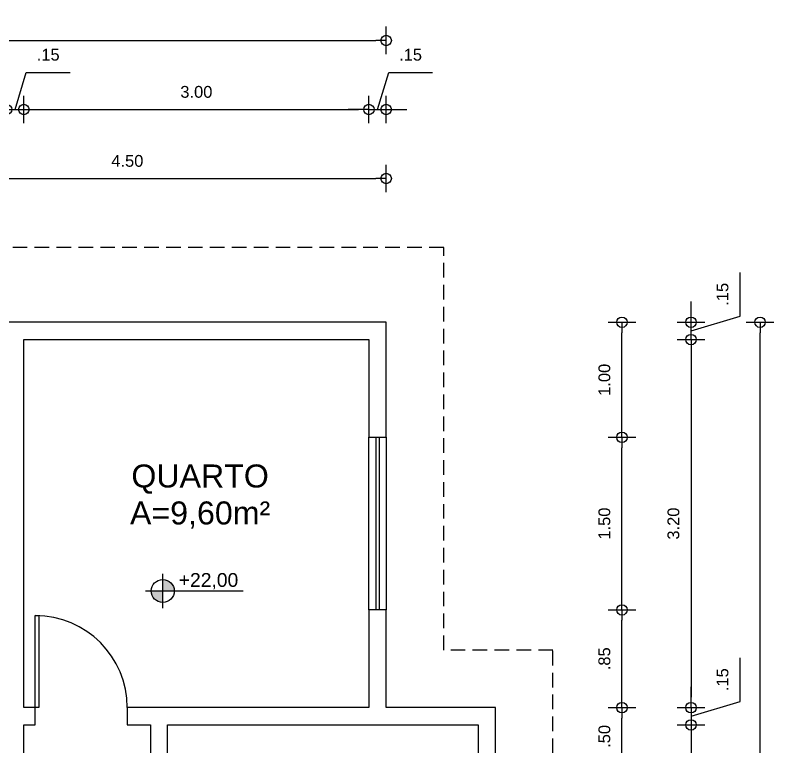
# Model space of a CAD drawing. Header units: millimetres. Extents: x -1525 to 15138, y -10945 to 5726.
# Drawn here: x 8543 to 15138, y -1652 to 4708 of the extents above; entities that cross this region are included whole.
import ezdxf
from ezdxf.enums import TextEntityAlignment as Align

# ---------------------------------------------------------------- set-up
doc = ezdxf.new("R2010")
doc.units = ezdxf.units.MM
doc.header["$LTSCALE"] = 5
doc.linetypes.add('DASHEDX2', pattern=[38.1, 25.4, -12.7])
for name, color, linetype in [('coberta', 7, 'DASHEDX2'), ('cota piso', 7, 'Continuous'), ('dimensoes', 7, 'Continuous'), ('janela baixa', 7, 'Continuous'), ('parede baixa', 7, 'Continuous'), ('paredes', 7, 'Continuous'), ('portas', 7, 'Continuous'), ('texto', 7, 'Continuous')]:
    doc.layers.add(name, color=color, linetype=linetype)
doc.styles.get("Standard").update_dxf_attribs({"font": 'Arial.ttf'})
doc.dimstyles.new('ISO-25', dxfattribs={"dimtxt": 102.5, "dimasz": 90.5, "dimexe": 120, "dimexo": 0.625, "dimgap": 100.625, "dimtad": 1, "dimlfac": 0.001, "dimzin": 4, "dimdsep": 46, "dimtxsty": 'Standard', "dimblk": 'ORIGIN', "dimblk1": 'ORIGIN', "dimblk2": 'ORIGIN', "dimcen": 2.5, "dimazin": 0, "dimtfac": 1, "dimtmove": 0, "dimatfit": 3, "dimldrblk": 'ORIGIN', "dimfxl": 120, "dimfxlon": 1, "dimarcsym": 0})

# ---------------------------------------------------------------- blocks, each defined once
blk = doc.blocks.new('_Origin')
at = {"color": 0, "linetype": 'ByBlock', "lineweight": -2}
blk.add_line((0, 0), (-1, 0), dxfattribs=at)
blk.add_circle((0, 0), 0.5, dxfattribs=at)
blk = doc.blocks.new('*D21')
at = {"layer": 'Defpoints', "color": 0, "transparency": 16777216}
for p in [(12717.6, -1311.8), (13817.6, -1311.8), (12717.6, -1811.8)]:
    blk.add_point(p, dxfattribs=at)
at = {"layer": 'dimensoes', "color": 0, "lineweight": -2, "transparency": 16777216}
for p, q in [((13697.6, -1311.8), (13937.6, -1311.8)), ((13817.6, -1721.3), (13817.6, -1402.3)), ((13697.6, -1811.8), (13937.6, -1811.8))]:
    blk.add_line(p, q, dxfattribs=at)
at = {"layer": 'dimensoes', "color": 0, "lineweight": -2, "transparency": 16777216, "xscale": 90.5, "yscale": 90.5, "zscale": 90.5}
for p, rotation in [((13817.6, -1311.8), 90), ((13817.6, -1811.8), 270)]:
    blk.add_blockref('_Origin', p, dxfattribs=dict(at, rotation=rotation))
at = {"layer": 'dimensoes', "color": 0, "transparency": 16777216, "insert": (13665, -1561.8), "char_height": 102.5, "attachment_point": 5, "rotation": 90}
blk.add_mtext('.50', dxfattribs=at)
blk = doc.blocks.new('*D22')
at = {"layer": 'Defpoints', "color": 0, "transparency": 16777216}
for p in [(11767.6, -461.8), (13817.6, -461.8), (12717.6, -1311.8)]:
    blk.add_point(p, dxfattribs=at)
at = {"layer": 'dimensoes', "color": 0, "lineweight": -2, "transparency": 16777216}
for p, q in [((13697.6, -461.8), (13937.6, -461.8)), ((13817.6, -1221.3), (13817.6, -552.3)), ((13697.6, -1311.8), (13937.6, -1311.8))]:
    blk.add_line(p, q, dxfattribs=at)
at = {"layer": 'dimensoes', "color": 0, "lineweight": -2, "transparency": 16777216, "xscale": 90.5, "yscale": 90.5, "zscale": 90.5}
for p, rotation in [((13817.6, -461.8), 90), ((13817.6, -1311.8), 270)]:
    blk.add_blockref('_Origin', p, dxfattribs=dict(at, rotation=rotation))
at = {"layer": 'dimensoes', "color": 0, "transparency": 16777216, "insert": (13665, -886.8), "char_height": 102.5, "attachment_point": 5, "rotation": 90}
blk.add_mtext('.85', dxfattribs=at)
blk = doc.blocks.new('*D23')
at = {"layer": 'Defpoints', "color": 0, "transparency": 16777216}
for p in [(11767.6, 1038.2), (13817.6, 1038.2), (11767.6, -461.8)]:
    blk.add_point(p, dxfattribs=at)
at = {"layer": 'dimensoes', "color": 0, "lineweight": -2, "transparency": 16777216}
for p, q in [((13697.6, 1038.2), (13937.6, 1038.2)), ((13817.6, -371.3), (13817.6, 947.7)), ((13697.6, -461.8), (13937.6, -461.8))]:
    blk.add_line(p, q, dxfattribs=at)
at = {"layer": 'dimensoes', "color": 0, "lineweight": -2, "transparency": 16777216, "xscale": 90.5, "yscale": 90.5, "zscale": 90.5}
for p, rotation in [((13817.6, 1038.2), 90), ((13817.6, -461.8), 270)]:
    blk.add_blockref('_Origin', p, dxfattribs=dict(at, rotation=rotation))
at = {"layer": 'dimensoes', "color": 0, "transparency": 16777216, "insert": (13665, 288.2), "char_height": 102.5, "attachment_point": 5, "rotation": 90}
blk.add_mtext('1.50', dxfattribs=at)
blk = doc.blocks.new('*D24')
at = {"layer": 'Defpoints', "color": 0, "transparency": 16777216}
for p in [(11767.6, 2038.2), (13817.6, 2038.2), (11767.6, 1038.2)]:
    blk.add_point(p, dxfattribs=at)
at = {"layer": 'dimensoes', "color": 0, "lineweight": -2, "transparency": 16777216}
for p, q in [((13697.6, 2038.2), (13937.6, 2038.2)), ((13817.6, 1128.7), (13817.6, 1947.7)), ((13697.6, 1038.2), (13937.6, 1038.2))]:
    blk.add_line(p, q, dxfattribs=at)
at = {"layer": 'dimensoes', "color": 0, "lineweight": -2, "transparency": 16777216, "xscale": 90.5, "yscale": 90.5, "zscale": 90.5}
for p, rotation in [((13817.6, 2038.2), 90), ((13817.6, 1038.2), 270)]:
    blk.add_blockref('_Origin', p, dxfattribs=dict(at, rotation=rotation))
at = {"layer": 'dimensoes', "color": 0, "transparency": 16777216, "insert": (13665, 1538.2), "char_height": 102.5, "attachment_point": 5, "rotation": 90}
blk.add_mtext('1.00', dxfattribs=at)
blk = doc.blocks.new('*D25')
at = {"layer": 'Defpoints', "color": 0, "transparency": 16777216}
for p in [(11573.9, 2038.2), (15017.6, 2038.2), (11573.9, -7561.8)]:
    blk.add_point(p, dxfattribs=at)
at = {"layer": 'dimensoes', "color": 0, "lineweight": -2, "transparency": 16777216}
for p, q in [((14897.6, 2038.2), (15137.6, 2038.2)), ((15017.6, -7471.3), (15017.6, 1947.7)), ((14897.6, -7561.8), (15137.6, -7561.8))]:
    blk.add_line(p, q, dxfattribs=at)
at = {"layer": 'dimensoes', "color": 0, "lineweight": -2, "transparency": 16777216, "xscale": 90.5, "yscale": 90.5, "zscale": 90.5}
for p, rotation in [((15017.6, 2038.2), 90), ((15017.6, -7561.8), 270)]:
    blk.add_blockref('_Origin', p, dxfattribs=dict(at, rotation=rotation))
at = {"layer": 'dimensoes', "color": 0, "transparency": 16777216, "insert": (14865, -2761.8), "char_height": 102.5, "attachment_point": 5, "rotation": 90}
blk.add_mtext('9.60', dxfattribs=at)
blk = doc.blocks.new('*D26')
at = {"layer": 'Defpoints', "color": 0, "transparency": 16777216}
for p in [(11617.6, 1888.2), (11617.6, -1311.8), (14417.6, -1311.8)]:
    blk.add_point(p, dxfattribs=at)
at = {"layer": 'dimensoes', "color": 0, "lineweight": -2, "transparency": 16777216}
for p, q in [((14297.6, 1888.2), (14537.6, 1888.2)), ((14417.6, 1797.7), (14417.6, -1221.3)), ((14297.6, -1311.8), (14537.6, -1311.8))]:
    blk.add_line(p, q, dxfattribs=at)
at = {"layer": 'dimensoes', "color": 0, "lineweight": -2, "transparency": 16777216, "xscale": 90.5, "yscale": 90.5, "zscale": 90.5}
for p, rotation in [((14417.6, 1888.2), 90), ((14417.6, -1311.8), 270)]:
    blk.add_blockref('_Origin', p, dxfattribs=dict(at, rotation=rotation))
at = {"layer": 'dimensoes', "color": 0, "transparency": 16777216, "insert": (14265, 288.2), "char_height": 102.5, "attachment_point": 5, "rotation": 90}
blk.add_mtext('3.20', dxfattribs=at)
blk = doc.blocks.new('*D27')
at = {"layer": 'Defpoints', "color": 0, "transparency": 16777216}
for p in [(11617.6, -1311.8), (12567.6, -1461.8), (14417.6, -1461.8)]:
    blk.add_point(p, dxfattribs=at)
at = {"layer": 'dimensoes', "color": 0, "lineweight": -2, "transparency": 16777216}
for p, q in [((14844.4, -1258.7), (14844.4, -878.5)), ((14417.6, -1221.3), (14417.6, -1130.8)), ((14297.6, -1311.8), (14537.6, -1311.8)), ((14417.6, -1386.8), (14844.4, -1258.7)), ((14417.6, -1311.8), (14417.6, -1461.8)), ((14417.6, -1311.8), (14417.6, -1461.8)), ((14297.6, -1461.8), (14537.6, -1461.8)), ((14417.6, -1552.3), (14417.6, -1642.8))]:
    blk.add_line(p, q, dxfattribs=at)
at = {"layer": 'dimensoes', "color": 0, "lineweight": -2, "transparency": 16777216, "xscale": 90.5, "yscale": 90.5, "zscale": 90.5}
for p, rotation in [((14417.6, -1311.8), 270), ((14417.6, -1461.8), 90)]:
    blk.add_blockref('_Origin', p, dxfattribs=dict(at, rotation=rotation))
at = {"layer": 'dimensoes', "color": 0, "transparency": 16777216, "insert": (14691.8, -1068.6), "char_height": 102.5, "attachment_point": 5, "rotation": 90}
blk.add_mtext('.15', dxfattribs=at)
blk = doc.blocks.new('*D28')
at = {"layer": 'Defpoints', "color": 0, "transparency": 16777216}
for p in [(12567.6, -1461.8), (12567.6, -2961.8), (14417.6, -2961.8)]:
    blk.add_point(p, dxfattribs=at)
at = {"layer": 'dimensoes', "color": 0, "lineweight": -2, "transparency": 16777216}
for p, q in [((14297.6, -1461.8), (14537.6, -1461.8)), ((14417.6, -1552.3), (14417.6, -2871.3)), ((14297.6, -2961.8), (14537.6, -2961.8))]:
    blk.add_line(p, q, dxfattribs=at)
at = {"layer": 'dimensoes', "color": 0, "lineweight": -2, "transparency": 16777216, "xscale": 90.5, "yscale": 90.5, "zscale": 90.5}
for p, rotation in [((14417.6, -1461.8), 90), ((14417.6, -2961.8), 270)]:
    blk.add_blockref('_Origin', p, dxfattribs=dict(at, rotation=rotation))
at = {"layer": 'dimensoes', "color": 0, "transparency": 16777216, "insert": (14265, -2211.8), "char_height": 102.5, "attachment_point": 5, "rotation": 90}
blk.add_mtext('1.50', dxfattribs=at)
blk = doc.blocks.new('*D32')
at = {"layer": 'Defpoints', "color": 0, "transparency": 16777216}
for p in [(11767.6, 2038.2), (14417.6, 2038.2), (11617.6, 1888.2)]:
    blk.add_point(p, dxfattribs=at)
at = {"layer": 'dimensoes', "color": 0, "lineweight": -2, "transparency": 16777216}
for p, q in [((14844.4, 2091.3), (14844.4, 2471.5)), ((14417.6, 2128.7), (14417.6, 2219.2)), ((14417.6, 1963.2), (14844.4, 2091.3)), ((14297.6, 2038.2), (14537.6, 2038.2)), ((14417.6, 1888.2), (14417.6, 2038.2)), ((14417.6, 1888.2), (14417.6, 2038.2)), ((14297.6, 1888.2), (14537.6, 1888.2)), ((14417.6, 1797.7), (14417.6, 1707.2))]:
    blk.add_line(p, q, dxfattribs=at)
at = {"layer": 'dimensoes', "color": 0, "lineweight": -2, "transparency": 16777216, "xscale": 90.5, "yscale": 90.5, "zscale": 90.5}
for p, rotation in [((14417.6, 2038.2), 270), ((14417.6, 1888.2), 90)]:
    blk.add_blockref('_Origin', p, dxfattribs=dict(at, rotation=rotation))
at = {"layer": 'dimensoes', "color": 0, "transparency": 16777216, "insert": (14691.8, 2281.4), "char_height": 102.5, "attachment_point": 5, "rotation": 90}
blk.add_mtext('.15', dxfattribs=at)
blk = doc.blocks.new('*D33')
at = {"layer": 'Defpoints', "color": 0, "transparency": 16777216}
for p in [(11767.6, 4488.2), (1917.6, 2038.2), (11767.6, 2038.2)]:
    blk.add_point(p, dxfattribs=at)
at = {"layer": 'dimensoes', "color": 0, "lineweight": -2, "transparency": 16777216}
for p, q in [((1917.6, 4368.2), (1917.6, 4608.2)), ((11767.6, 4368.2), (11767.6, 4608.2)), ((2008.1, 4488.2), (11677.1, 4488.2))]:
    blk.add_line(p, q, dxfattribs=at)
at = {"layer": 'dimensoes', "color": 0, "lineweight": -2, "transparency": 16777216, "xscale": 90.5, "yscale": 90.5, "zscale": 90.5, "rotation": 180}
blk.add_blockref('_Origin', (1917.6, 4488.2), dxfattribs=at)
at = {"layer": 'dimensoes', "color": 0, "lineweight": -2, "transparency": 16777216, "xscale": 90.5, "yscale": 90.5, "zscale": 90.5}
blk.add_blockref('_Origin', (11767.6, 4488.2), dxfattribs=at)
at = {"layer": 'dimensoes', "color": 0, "transparency": 16777216, "insert": (6842.6, 4640.8), "char_height": 102.5, "attachment_point": 5}
blk.add_mtext('9.85', dxfattribs=at)
blk = doc.blocks.new('*D37')
at = {"layer": 'Defpoints', "color": 0, "transparency": 16777216}
for p in [(8617.6, 3888.2), (8467.6, 1888.2), (8617.6, 1888.2)]:
    blk.add_point(p, dxfattribs=at)
at = {"layer": 'dimensoes', "color": 0, "lineweight": -2, "transparency": 16777216}
for p, q in [((8542.6, 3888.2), (8639.5, 4211.1)), ((8639.5, 4211.1), (9019.7, 4211.1)), ((8467.6, 3768.2), (8467.6, 4008.2)), ((8617.6, 3768.2), (8617.6, 4008.2)), ((8377.1, 3888.2), (8286.6, 3888.2)), ((8467.6, 3888.2), (8617.6, 3888.2)), ((8467.6, 3888.2), (8617.6, 3888.2)), ((8708.1, 3888.2), (8798.6, 3888.2))]:
    blk.add_line(p, q, dxfattribs=at)
at = {"layer": 'dimensoes', "color": 0, "lineweight": -2, "transparency": 16777216, "xscale": 90.5, "yscale": 90.5, "zscale": 90.5}
blk.add_blockref('_Origin', (8467.6, 3888.2), dxfattribs=at)
at = {"layer": 'dimensoes', "color": 0, "lineweight": -2, "transparency": 16777216, "xscale": 90.5, "yscale": 90.5, "zscale": 90.5, "rotation": 180}
blk.add_blockref('_Origin', (8617.6, 3888.2), dxfattribs=at)
at = {"layer": 'dimensoes', "color": 0, "transparency": 16777216, "insert": (8829.6, 4363.7), "char_height": 102.5, "attachment_point": 5}
blk.add_mtext('.15', dxfattribs=at)
blk = doc.blocks.new('*D38')
at = {"layer": 'Defpoints', "color": 0, "transparency": 16777216}
for p in [(11617.6, 3888.2), (8617.6, 1888.2), (11617.6, 1888.2)]:
    blk.add_point(p, dxfattribs=at)
at = {"layer": 'dimensoes', "color": 0, "lineweight": -2, "transparency": 16777216}
for p, q in [((8617.6, 3768.2), (8617.6, 4008.2)), ((11617.6, 3768.2), (11617.6, 4008.2)), ((8708.1, 3888.2), (11527.1, 3888.2))]:
    blk.add_line(p, q, dxfattribs=at)
at = {"layer": 'dimensoes', "color": 0, "lineweight": -2, "transparency": 16777216, "xscale": 90.5, "yscale": 90.5, "zscale": 90.5, "rotation": 180}
blk.add_blockref('_Origin', (8617.6, 3888.2), dxfattribs=at)
at = {"layer": 'dimensoes', "color": 0, "lineweight": -2, "transparency": 16777216, "xscale": 90.5, "yscale": 90.5, "zscale": 90.5}
blk.add_blockref('_Origin', (11617.6, 3888.2), dxfattribs=at)
at = {"layer": 'dimensoes', "color": 0, "transparency": 16777216, "insert": (10117.6, 4040.8), "char_height": 102.5, "attachment_point": 5}
blk.add_mtext('3.00', dxfattribs=at)
blk = doc.blocks.new('*D39')
at = {"layer": 'Defpoints', "color": 0, "transparency": 16777216}
for p in [(11767.6, 3888.2), (11767.6, 2038.2), (11617.6, 1888.2)]:
    blk.add_point(p, dxfattribs=at)
at = {"layer": 'dimensoes', "color": 0, "lineweight": -2, "transparency": 16777216}
for p, q in [((11692.6, 3888.2), (11789.5, 4211.1)), ((11789.5, 4211.1), (12169.7, 4211.1)), ((11617.6, 3768.2), (11617.6, 4008.2)), ((11767.6, 3768.2), (11767.6, 4008.2)), ((11527.1, 3888.2), (11436.6, 3888.2)), ((11617.6, 3888.2), (11767.6, 3888.2)), ((11617.6, 3888.2), (11767.6, 3888.2)), ((11858.1, 3888.2), (11948.6, 3888.2))]:
    blk.add_line(p, q, dxfattribs=at)
at = {"layer": 'dimensoes', "color": 0, "lineweight": -2, "transparency": 16777216, "xscale": 90.5, "yscale": 90.5, "zscale": 90.5}
blk.add_blockref('_Origin', (11617.6, 3888.2), dxfattribs=at)
at = {"layer": 'dimensoes', "color": 0, "lineweight": -2, "transparency": 16777216, "xscale": 90.5, "yscale": 90.5, "zscale": 90.5, "rotation": 180}
blk.add_blockref('_Origin', (11767.6, 3888.2), dxfattribs=at)
at = {"layer": 'dimensoes', "color": 0, "transparency": 16777216, "insert": (11979.6, 4363.7), "char_height": 102.5, "attachment_point": 5}
blk.add_mtext('.15', dxfattribs=at)
blk = doc.blocks.new('*D45')
at = {"layer": 'Defpoints', "color": 0, "transparency": 16777216}
for p in [(11767.6, 3288.2), (7267.6, 2038.2), (11767.6, 2038.2)]:
    blk.add_point(p, dxfattribs=at)
at = {"layer": 'dimensoes', "color": 0, "lineweight": -2, "transparency": 16777216}
for p, q in [((7267.6, 3168.2), (7267.6, 3408.2)), ((11767.6, 3168.2), (11767.6, 3408.2)), ((7358.1, 3288.2), (11677.1, 3288.2))]:
    blk.add_line(p, q, dxfattribs=at)
at = {"layer": 'dimensoes', "color": 0, "lineweight": -2, "transparency": 16777216, "xscale": 90.5, "yscale": 90.5, "zscale": 90.5, "rotation": 180}
blk.add_blockref('_Origin', (7267.6, 3288.2), dxfattribs=at)
at = {"layer": 'dimensoes', "color": 0, "lineweight": -2, "transparency": 16777216, "xscale": 90.5, "yscale": 90.5, "zscale": 90.5}
blk.add_blockref('_Origin', (11767.6, 3288.2), dxfattribs=at)
at = {"layer": 'dimensoes', "color": 0, "transparency": 16777216, "insert": (9517.6, 3440.8), "char_height": 102.5, "attachment_point": 5}
blk.add_mtext('4.50', dxfattribs=at)
blk = doc.blocks.new('*D77')
at = {"layer": 'Defpoints', "color": 0, "transparency": 16777216}
for p in [(1917.6, -1071.8), (12717.6, -3111.8), (12717.6, -9861.8)]:
    blk.add_point(p, dxfattribs=at)
at = {"layer": 'dimensoes', "color": 0, "lineweight": -2, "transparency": 16777216}
for p, q in [((1917.6, -9741.8), (1917.6, -9981.8)), ((12717.6, -9741.8), (12717.6, -9981.8)), ((2008.1, -9861.8), (12627.1, -9861.8))]:
    blk.add_line(p, q, dxfattribs=at)
at = {"layer": 'dimensoes', "color": 0, "lineweight": -2, "transparency": 16777216, "xscale": 90.5, "yscale": 90.5, "zscale": 90.5, "rotation": 180}
blk.add_blockref('_Origin', (1917.6, -9861.8), dxfattribs=at)
at = {"layer": 'dimensoes', "color": 0, "lineweight": -2, "transparency": 16777216, "xscale": 90.5, "yscale": 90.5, "zscale": 90.5}
blk.add_blockref('_Origin', (12717.6, -9861.8), dxfattribs=at)
at = {"layer": 'dimensoes', "color": 0, "transparency": 16777216, "insert": (7317.6, -9709.2), "char_height": 102.5, "attachment_point": 5}
blk.add_mtext('10.80', dxfattribs=at)

msp = doc.modelspace()

# ---------------------------------------------------------------- hatches: boundary and pattern name
at = {"layer": 'cota piso', "ltscale": 10}
h = msp.add_hatch(color=256, dxfattribs=at)
h.dxf.hatch_style = 1
h.paths.add_polyline_path([(6003.544, -136.071), (6003.544, -236.071), (6103.544, -236.071, 0.41421356)])
h.paths.add_polyline_path([(6003.544, -236.071), (5903.544, -236.071, 0.41421356), (6003.544, -336.071)])
h.paths.add_polyline_path([(9825.709, -197.504), (9825.709, -297.504), (9925.709, -297.504, 0.41421356)])
h.paths.add_polyline_path([(9825.709, -297.504), (9725.709, -297.504, 0.41421356), (9825.709, -397.504)])
h.paths.add_polyline_path([(9879.549, -6293.517), (10468.908, -6293.517), (10468.908, -6077.419), (9879.549, -6077.419)], flags=9)
h.paths.add_polyline_path([(8691.761, -2449.961), (9762.429, -2449.961), (9762.429, -2158.556), (8691.761, -2158.556)], flags=9)
h.paths.add_polyline_path([(8907.859, -2087.286), (9546.331, -2087.286), (9546.331, -1848.268), (8907.859, -1848.268)], flags=9)
h.paths.add_polyline_path([(9403.342, -5850.198), (10897.203, -5850.198), (10897.203, -5485.942), (9403.342, -5485.942)], flags=9)
h.paths.add_polyline_path([(9011.118, -5498.3), (11289.427, -5498.3), (11289.427, -5170.879), (9011.118, -5170.879)], flags=9)
h = msp.add_hatch(color=256, dxfattribs=at)
h.dxf.hatch_style = 1
h.paths.add_polyline_path([(9825.709, -197.504), (9825.709, -297.504), (9925.709, -297.504, 0.41421356)])
h.paths.add_polyline_path([(9825.709, -297.504), (9725.709, -297.504, 0.41421356), (9825.709, -397.504)])

# ---------------------------------------------------------------- linework, layer by layer
at = {"layer": 'coberta'}
msp.add_lwpolyline([(1417.612, 2688.233), (1417.612, -8061.767), (12267.612, -8061.767), (12267.612, -3611.767), (13217.612, -3611.767), (13217.612, -811.767), (12267.612, -811.767), (12267.612, 2688.233)], close=True, dxfattribs=at)
at = {"layer": 'cota piso', "ltscale": 10}
for p, q in [((9825.709, -447.504), (9825.709, -147.504)), ((9675.709, -297.504), (10525.709, -297.504))]:
    msp.add_line(p, q, dxfattribs=at)
msp.add_circle((9825.709, -297.504), 100, dxfattribs=at)
at = {"layer": 'janela baixa'}
for p, q in [((11677.612, 1038.233), (11677.612, -461.767)), ((11707.612, 1038.233), (11707.612, -461.767))]:
    msp.add_line(p, q, dxfattribs=at)
at = {"layer": 'parede baixa'}
for p, q in [((11617.612, -461.767), (11617.612, 1038.233)), ((11767.612, 1038.233), (11767.612, -461.767))]:
    msp.add_line(p, q, dxfattribs=at)
at = {"layer": 'paredes', "lineweight": 30}
for points in [[(8617.612, -2061.767), (8617.612, -1461.767), (8717.612, -1461.767), (8717.612, -1311.767), (8617.612, -1311.767), (8617.612, 1888.233), (11617.612, 1888.233), (11617.612, 1038.233), (11767.612, 1038.233), (11767.612, 2038.233), (4417.612, 2038.233)], [(12717.612, -3111.767), (12717.612, -1311.767), (11767.612, -1311.767), (11767.612, -461.767), (11617.612, -461.767), (11617.612, -1311.767), (9517.612, -1311.767), (9517.612, -1461.767), (9717.612, -1461.767), (9717.612, -2261.767)], [(9867.612, -2261.767), (9867.612, -1461.767), (11617.612, -1461.767), (12567.612, -1461.767), (12567.612, -2961.767)]]:
    msp.add_lwpolyline(points, dxfattribs=at)
at = {"layer": 'portas'}
msp.add_lwpolyline([(8717.612, -1311.767), (8717.612, -511.767), (8747.612, -511.767), (8747.612, -1311.767)], close=True, dxfattribs=at)
msp.add_arc((8717.612, -1311.767), 800, 0, 90, dxfattribs=at)

# ---------------------------------------------------------------- texts
at = {"layer": 'texto'}
for s, p in [('QUARTO', (10150.272, 602.079)), ('A=9,60m²', (10150.272, 280.877))]:
    msp.add_text(s, height=200, dxfattribs=at).set_placement(p, align=Align.CENTER)
msp.add_text('+22,00', height=120, dxfattribs=at).set_placement((9964.725, -261.683))

# ---------------------------------------------------------------- dimensions: what is measured, and where the dimension line sits
at = {"layer": 'dimensoes'}
dim = msp.add_linear_dim(base=(11767.612, 4488.233), p1=(1917.612, 2038.233), p2=(11767.612, 2038.233), dimstyle='ISO-25', dxfattribs=at)
dim.commit()
dim.dimension.update_dxf_attribs({"geometry": '*D33', "text_midpoint": (6842.612, 4640.807)})
for base, p1, p2, picture, middle in [((8617.612, 3888.233), (8467.612, 1888.233), (8617.612, 1888.233), '*D37', (8740.103, 4363.694)), ((11767.612, 3888.233), (11617.612, 1888.233), (11767.612, 2038.233), '*D39', (11890.103, 4363.694)), ((11617.612, 3888.233), (8617.612, 1888.233), (11617.612, 1888.233), '*D38', (10117.612, 4040.807)), ((11767.612, 3288.233), (7267.612, 2038.233), (11767.612, 2038.233), '*D45', (9517.612, 3440.807)), ((12717.612, -9861.767), (1917.612, -1071.767), (12717.612, -3111.767), '*D77', (7317.612, -9709.193))]:
    dim = msp.add_linear_dim(base=base, p1=p1, p2=p2, dimstyle='ISO-25', override={"dimtmove": 1}, dxfattribs=at)
    dim.commit()
    dim.dimension.update_dxf_attribs({"geometry": picture, "text_midpoint": middle})
for base, p1, p2, picture, middle in [((14417.612, 2038.233), (11617.612, 1888.233), (11767.612, 2038.233), '*D32', (14691.823, 2191.894)), ((13817.612, 2038.233), (11767.612, 1038.233), (11767.612, 2038.233), '*D24', (13665.038, 1538.233)), ((13817.612, 1038.233), (11767.612, -461.767), (11767.612, 1038.233), '*D23', (13665.038, 288.233)), ((13817.612, -461.767), (12717.612, -1311.767), (11767.612, -461.767), '*D22', (13665.038, -886.767)), ((14417.612, -1461.767), (11617.612, -1311.767), (12567.612, -1461.767), '*D27', (14691.823, -1158.106)), ((13817.612, -1311.767), (12717.612, -1811.767), (12717.612, -1311.767), '*D21', (13665.038, -1561.767)), ((14417.612, -2961.767), (12567.612, -1461.767), (12567.612, -2961.767), '*D28', (14265.038, -2211.767))]:
    dim = msp.add_linear_dim(base=base, p1=p1, p2=p2, angle=90, dimstyle='ISO-25', override={"dimtmove": 1}, dxfattribs=at)
    dim.commit()
    dim.dimension.update_dxf_attribs({"geometry": picture, "text_midpoint": middle})
for base, p1, p2, picture, middle in [((15017.612, 2038.233), (11573.947, -7561.767), (11573.947, 2038.233), '*D25', (14865.038, -2761.767)), ((14417.612, -1311.767), (11617.612, 1888.233), (11617.612, -1311.767), '*D26', (14265.038, 288.233))]:
    dim = msp.add_linear_dim(base=base, p1=p1, p2=p2, angle=90, dimstyle='ISO-25', dxfattribs=at)
    dim.commit()
    dim.dimension.update_dxf_attribs({"geometry": picture, "text_midpoint": middle})

doc.saveas('drawing.dxf')
